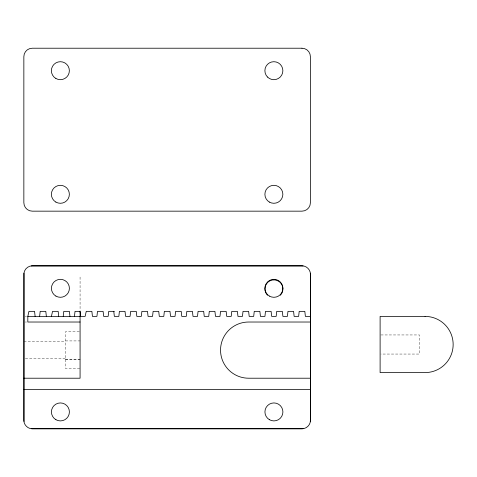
<?xml version="1.0" encoding="UTF-8"?>
<svg xmlns="http://www.w3.org/2000/svg" width="477" height="477" viewBox="0 0 477 477"><rect width="100%" height="100%" fill="white"/><g stroke="black" fill="none" stroke-linecap="round" stroke-linejoin="round"><path stroke-width="0.36" stroke-dasharray="2.38 1.79" d="M25.198 316.406L26.509 316.406M25.198 322.023L26.509 322.023M79.343 331.718L65.468 331.718L65.468 368.524L80.076 368.524M380.849 334.949L419.438 334.949L419.438 354.053L380.849 354.053M65.468 340.918L80.076 340.918M23.892 341.693L65.468 341.693M25.376 358.549L65.468 358.549M65.468 359.318L80.076 359.318M65.468 359.461L80.076 359.461M80.076 277.077L80.076 310.605"/><path stroke-width="0.72" d="M23.963 273.166L23.892 420.35C23.796 424.858 27.809 428.877 32.317 428.781L302.013 428.781C306.514 428.877 310.533 424.858 310.438 420.35L310.438 274.269C310.533 269.761 306.514 265.743 302.013 265.838L32.317 265.838C28.209 265.772 24.434 269.088 23.963 273.166L23.963 421.453M39.621 316.406L40.181 311.35L45.804 311.35L46.364 316.406M63.22 316.406L63.781 311.35L69.398 311.35L69.964 316.406M74.454 316.406L75.02 311.35L80.076 311.35L80.637 316.406M80.076 322.023L27.821 322.023L27.821 316.406L28.948 311.35L34.565 311.35L35.125 316.406M51.421 316.406L52.542 311.35L58.164 311.35L58.725 316.406M31.22 265.91L303.11 265.91M114.349 311.35L108.732 311.35L108.166 316.406L103.676 316.406L103.11 311.35L97.493 311.35L96.932 316.406L92.437 316.406L91.876 311.35L86.254 311.35L85.133 316.406L27.821 316.406M310.438 316.406L305.381 316.406L304.821 311.35L299.198 311.35L298.638 316.406L294.142 316.406L293.582 311.35L287.965 311.35L287.398 316.406L282.909 316.406L282.342 311.35L276.726 311.35L276.165 316.406L271.669 316.406L271.109 311.35L265.486 311.35L264.926 316.406L260.43 316.406L259.87 311.35L254.253 311.35L253.692 316.406L249.197 316.406L248.63 311.35L243.014 311.35L242.453 316.406L237.957 316.406L237.397 311.35L231.774 311.35L231.214 316.406L226.718 316.406L226.158 311.35L220.541 311.35L219.98 316.406L215.485 316.406L214.924 311.35L209.302 311.35L208.741 316.406L204.245 316.406L203.685 311.35L198.068 311.35L197.502 316.406L193.006 316.406L192.446 311.35L186.829 311.35L186.268 316.406L181.773 316.406L181.212 311.35L175.59 311.35L175.029 316.406L170.533 316.406L169.973 311.35L164.356 311.35L163.79 316.406L159.3 316.406L158.734 311.35L153.117 311.35L152.557 316.406L148.061 316.406L147.5 311.35L141.878 311.35L141.317 316.406L136.821 316.406L136.261 311.35L130.644 311.35L130.078 316.406L125.588 316.406L125.022 311.35L119.405 311.35L118.845 316.406L114.349 316.406L113.788 311.35M310.438 322.023L248.63 322.023A28.095 28.095 0 0 0 220.541 350.118A28.095 28.095 0 0 0 248.63 378.213L310.438 378.213M23.892 378.213L80.076 378.213L80.076 311.35M23.892 389.447L310.438 389.447M31.22 428.71L303.11 428.71M310.366 273.166L310.366 421.453M264.926 288.877A8.991 8.991 0 0 1 274.8 279.927A8.991 8.991 0 0 1 282.736 290.63M282.599 291.203A8.991 8.991 0 0 1 281.704 293.373M281.394 293.868A8.991 8.991 0 0 1 280.273 295.233M267.561 295.233A8.991 8.991 0 0 1 266.44 293.868M266.13 293.373A8.991 8.991 0 0 1 265.403 291.763M265.236 291.203A8.991 8.991 0 0 1 264.944 289.461M301.971 48.219L32.275 48.219A8.425 8.425 0 0 0 23.85 56.65L23.85 202.731A8.425 8.425 0 0 0 32.275 211.162L301.971 211.162A8.425 8.425 0 0 0 310.396 202.731L310.396 56.65A8.425 8.425 0 0 0 301.971 48.219M425.055 316.406L380.109 316.406L380.109 372.591L425.055 372.591A28.095 28.095 0 0 0 453.15 344.501A28.095 28.095 0 0 0 425.055 316.406M55.875 78.478A8.991 8.991 0 0 0 69.362 70.697A8.991 8.991 0 0 0 55.875 62.91A8.991 8.991 0 0 0 55.875 78.478M269.386 202.087A8.991 8.991 0 0 0 282.867 194.306A8.991 8.991 0 0 0 269.386 186.519A8.991 8.991 0 0 0 269.386 202.087M55.875 202.087A8.991 8.991 0 0 0 69.362 194.306A8.991 8.991 0 0 0 55.875 186.519A8.991 8.991 0 0 0 55.875 202.087M267.519 77.053A8.991 8.991 0 0 0 282.563 73.023A8.991 8.991 0 0 0 271.55 62.01A8.991 8.991 0 0 0 267.519 77.053M55.916 419.706A8.991 8.991 0 0 0 69.398 411.925A8.991 8.991 0 0 0 55.916 404.138A8.991 8.991 0 0 0 55.916 419.706M269.422 419.706A8.991 8.991 0 0 0 282.909 411.925A8.991 8.991 0 0 0 269.422 404.138A8.991 8.991 0 0 0 269.422 419.706M55.916 296.098A8.991 8.991 0 0 0 69.398 288.317A8.991 8.991 0 0 0 55.916 280.53A8.991 8.991 0 0 0 55.916 296.098M269.422 296.098A8.991 8.991 0 0 0 282.909 288.317A8.991 8.991 0 0 0 269.422 280.53A8.991 8.991 0 0 0 269.422 296.098"/></g></svg>
